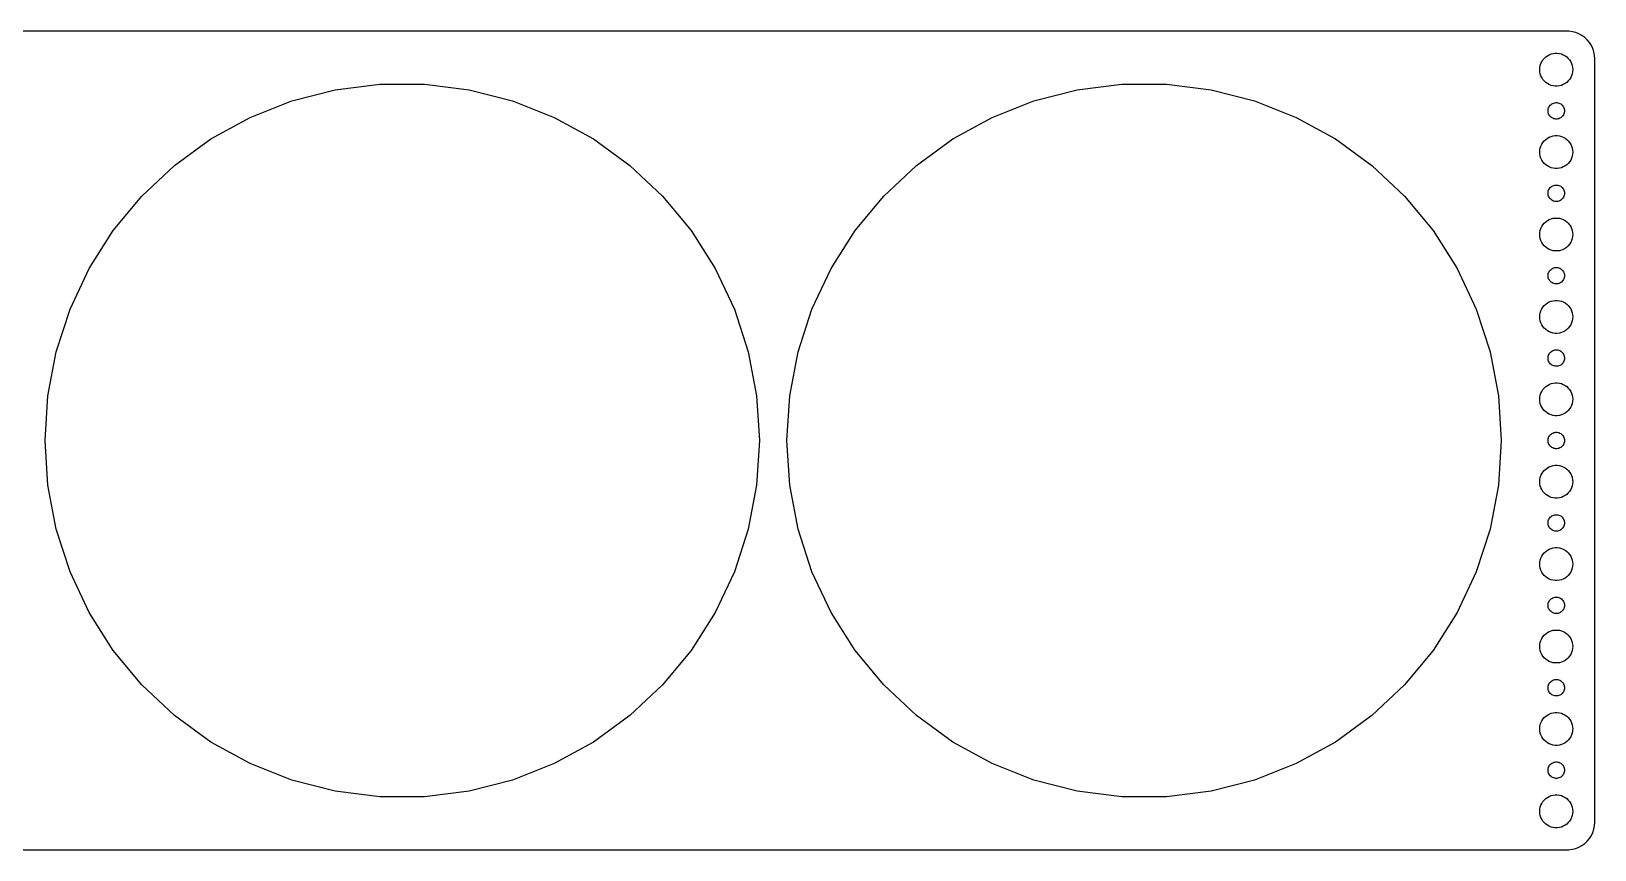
# Model space of a CAD drawing. Header units: metres. Extents: x -217 to 217, y -74 to 74.
# Drawn here: x -67.5 to 217, y -74.5 to 74.5 of the extents above; entities that cross this region are included whole.
import ezdxf

# ---------------------------------------------------------------- set-up
doc = ezdxf.new("R2010")
doc.units = ezdxf.units.M

msp = doc.modelspace()

# ---------------------------------------------------------------- linework, layer by layer
for p, q in [((212.314, 74.4901), (-212.314, 74.4901)), ((212.937, 74.4114), (212.314, 74.4901)), ((213.545, 74.2553), (212.937, 74.4114)), ((214.129, 74.0241), (213.545, 74.2553)), ((214.679, 73.7216), (214.129, 74.0241)), ((215.187, 73.3526), (214.679, 73.7216)), ((215.645, 72.9227), (215.187, 73.3526)), ((216.045, 72.4389), (215.645, 72.9227)), ((216.382, 71.9088), (216.045, 72.4389)), ((216.649, 71.3406), (216.382, 71.9088)), ((216.843, 70.7434), (216.649, 71.3406)), ((207.094, 68.2461), (207.211, 68.6044)), ((207.211, 68.6044), (207.371, 68.9453)), ((207.371, 68.9453), (207.573, 69.2634)), ((207.573, 69.2634), (207.813, 69.5536)), ((207.813, 69.5536), (208.088, 69.8115)), ((208.088, 69.8115), (208.393, 70.033)), ((208.393, 70.033), (208.723, 70.2145)), ((208.723, 70.2145), (209.073, 70.3532)), ((209.073, 70.3532), (209.438, 70.4469)), ((209.438, 70.4469), (209.812, 70.4941)), ((209.812, 70.4941), (210.188, 70.4941)), ((210.188, 70.4941), (210.562, 70.4469)), ((210.562, 70.4469), (210.927, 70.3532)), ((210.927, 70.3532), (211.277, 70.2145)), ((211.277, 70.2145), (211.607, 70.033)), ((211.607, 70.033), (211.912, 69.8115)), ((211.912, 69.8115), (212.187, 69.5536)), ((212.187, 69.5536), (212.427, 69.2634)), ((212.427, 69.2634), (212.629, 68.9453)), ((212.629, 68.9453), (212.789, 68.6044)), ((212.789, 68.6044), (212.906, 68.2461)), ((216.961, 70.1267), (216.843, 70.7434)), ((217, 69.5), (216.961, 70.1267)), ((217, -69.5), (217, 69.5)), ((207, 67.5), (207.024, 67.876)), ((207.024, 67.124), (207, 67.5)), ((207.024, 67.876), (207.094, 68.2461)), ((207.094, 66.7539), (207.024, 67.124)), ((207.211, 66.3956), (207.094, 66.7539)), ((207.371, 66.0547), (207.211, 66.3956)), ((207.573, 65.7366), (207.371, 66.0547)), ((207.813, 65.4464), (207.573, 65.7366)), ((208.088, 65.1885), (207.813, 65.4464)), ((212.187, 65.4464), (211.912, 65.1885)), ((212.427, 65.7366), (212.187, 65.4464)), ((212.629, 66.0547), (212.427, 65.7366)), ((212.789, 66.3956), (212.629, 66.0547)), ((212.906, 66.7539), (212.789, 66.3956)), ((212.906, 68.2461), (212.976, 67.876)), ((212.976, 67.124), (212.906, 66.7539)), ((212.976, 67.876), (213, 67.5)), ((213, 67.5), (212.976, 67.124)), ((-20.0861, 61.8187), (-12.1798, 63.8487)), ((-12.1798, 63.8487), (-4.08138, 64.8717)), ((-4.08138, 64.8717), (4.08138, 64.8717)), ((4.08138, 64.8717), (12.1798, 63.8487)), ((12.1798, 63.8487), (20.0861, 61.8187)), ((114.914, 61.8187), (122.82, 63.8487)), ((122.82, 63.8487), (130.919, 64.8717)), ((130.919, 64.8717), (139.081, 64.8717)), ((139.081, 64.8717), (147.18, 63.8487)), ((147.18, 63.8487), (155.086, 61.8187)), ((208.393, 64.967), (208.088, 65.1885)), ((208.723, 64.7855), (208.393, 64.967)), ((209.073, 64.6468), (208.723, 64.7855)), ((209.438, 64.5531), (209.073, 64.6468)), ((209.812, 64.5059), (209.438, 64.5531)), ((210.188, 64.5059), (209.812, 64.5059)), ((210.562, 64.5531), (210.188, 64.5059)), ((210.927, 64.6468), (210.562, 64.5531)), ((211.277, 64.7855), (210.927, 64.6468)), ((211.607, 64.967), (211.277, 64.7855)), ((211.912, 65.1885), (211.607, 64.967)), ((-27.6756, 58.8138), (-20.0861, 61.8187)), ((20.0861, 61.8187), (27.6756, 58.8138)), ((107.324, 58.8138), (114.914, 61.8187)), ((155.086, 61.8187), (162.676, 58.8138)), ((208.5, 60), (208.512, 60.188)), ((208.512, 59.812), (208.5, 60)), ((208.512, 60.188), (208.547, 60.373)), ((208.547, 59.627), (208.512, 59.812)), ((208.547, 60.373), (208.605, 60.5522)), ((208.605, 60.5522), (208.686, 60.7226)), ((208.686, 60.7226), (208.786, 60.8817)), ((208.786, 60.8817), (208.907, 61.0268)), ((208.907, 61.0268), (209.044, 61.1558)), ((209.044, 61.1558), (209.196, 61.2665)), ((209.196, 61.2665), (209.361, 61.3572)), ((209.361, 61.3572), (209.536, 61.4266)), ((209.536, 61.4266), (209.719, 61.4734)), ((209.719, 61.4734), (209.906, 61.497)), ((209.906, 61.497), (210.094, 61.497)), ((210.094, 61.497), (210.281, 61.4734)), ((210.281, 61.4734), (210.464, 61.4266)), ((210.464, 61.4266), (210.639, 61.3572)), ((210.639, 61.3572), (210.804, 61.2665)), ((210.804, 61.2665), (210.956, 61.1558)), ((210.956, 61.1558), (211.093, 61.0268)), ((211.093, 61.0268), (211.214, 60.8817)), ((211.214, 60.8817), (211.314, 60.7226)), ((211.314, 60.7226), (211.395, 60.5522)), ((211.395, 60.5522), (211.453, 60.373)), ((211.453, 60.373), (211.488, 60.188)), ((211.488, 59.812), (211.453, 59.627)), ((211.488, 60.188), (211.5, 60)), ((211.5, 60), (211.488, 59.812)), ((-34.8287, 54.8813), (-27.6756, 58.8138)), ((27.6756, 58.8138), (34.8287, 54.8813)), ((100.171, 54.8813), (107.324, 58.8138)), ((162.676, 58.8138), (169.829, 54.8813)), ((208.605, 59.4478), (208.547, 59.627)), ((208.686, 59.2774), (208.605, 59.4478)), ((208.786, 59.1183), (208.686, 59.2774)), ((208.907, 58.9732), (208.786, 59.1183)), ((209.044, 58.8442), (208.907, 58.9732)), ((209.196, 58.7335), (209.044, 58.8442)), ((209.361, 58.6428), (209.196, 58.7335)), ((209.536, 58.5734), (209.361, 58.6428)), ((209.719, 58.5266), (209.536, 58.5734)), ((209.906, 58.503), (209.719, 58.5266)), ((210.094, 58.503), (209.906, 58.503)), ((210.281, 58.5266), (210.094, 58.503)), ((210.464, 58.5734), (210.281, 58.5266)), ((210.639, 58.6428), (210.464, 58.5734)), ((210.804, 58.7335), (210.639, 58.6428)), ((210.956, 58.8442), (210.804, 58.7335)), ((211.093, 58.9732), (210.956, 58.8442)), ((211.214, 59.1183), (211.093, 58.9732)), ((211.314, 59.2774), (211.214, 59.1183)), ((211.395, 59.4478), (211.314, 59.2774)), ((211.453, 59.627), (211.395, 59.4478)), ((-41.4326, 50.0834), (-34.8287, 54.8813)), ((34.8287, 54.8813), (41.4326, 50.0834)), ((93.5674, 50.0834), (100.171, 54.8813)), ((169.829, 54.8813), (176.433, 50.0834)), ((207.371, 53.9453), (207.573, 54.2634)), ((207.573, 54.2634), (207.813, 54.5536)), ((207.813, 54.5536), (208.088, 54.8115)), ((208.088, 54.8115), (208.393, 55.033)), ((208.393, 55.033), (208.723, 55.2145)), ((208.723, 55.2145), (209.073, 55.3532)), ((209.073, 55.3532), (209.438, 55.4469)), ((209.438, 55.4469), (209.812, 55.4941)), ((209.812, 55.4941), (210.188, 55.4941)), ((210.188, 55.4941), (210.562, 55.4469)), ((210.562, 55.4469), (210.927, 55.3532)), ((210.927, 55.3532), (211.277, 55.2145)), ((211.277, 55.2145), (211.607, 55.033)), ((211.607, 55.033), (211.912, 54.8115)), ((211.912, 54.8115), (212.187, 54.5536)), ((212.187, 54.5536), (212.427, 54.2634)), ((212.427, 54.2634), (212.629, 53.9453)), ((207, 52.5), (207.024, 52.876)), ((207.024, 52.124), (207, 52.5)), ((207.024, 52.876), (207.094, 53.2461)), ((207.094, 51.7539), (207.024, 52.124)), ((207.094, 53.2461), (207.211, 53.6044)), ((207.211, 51.3956), (207.094, 51.7539)), ((207.211, 53.6044), (207.371, 53.9453)), ((207.371, 51.0547), (207.211, 51.3956)), ((212.629, 53.9453), (212.789, 53.6044)), ((212.789, 51.3956), (212.629, 51.0547)), ((212.789, 53.6044), (212.906, 53.2461)), ((212.906, 51.7539), (212.789, 51.3956)), ((212.906, 53.2461), (212.976, 52.876)), ((212.976, 52.124), (212.906, 51.7539)), ((212.976, 52.876), (213, 52.5)), ((213, 52.5), (212.976, 52.124)), ((-47.3829, 44.4956), (-41.4326, 50.0834)), ((41.4326, 50.0834), (47.3829, 44.4956)), ((87.617, 44.4956), (93.5674, 50.0834)), ((176.433, 50.0834), (182.383, 44.4956)), ((207.573, 50.7366), (207.371, 51.0547)), ((207.813, 50.4464), (207.573, 50.7366)), ((208.088, 50.1885), (207.813, 50.4464)), ((208.393, 49.967), (208.088, 50.1885)), ((208.723, 49.7855), (208.393, 49.967)), ((209.073, 49.6468), (208.723, 49.7855)), ((209.438, 49.5531), (209.073, 49.6468)), ((209.812, 49.5059), (209.438, 49.5531)), ((210.188, 49.5059), (209.812, 49.5059)), ((210.562, 49.5531), (210.188, 49.5059)), ((210.927, 49.6468), (210.562, 49.5531)), ((211.277, 49.7855), (210.927, 49.6468)), ((211.607, 49.967), (211.277, 49.7855)), ((211.912, 50.1885), (211.607, 49.967)), ((212.187, 50.4464), (211.912, 50.1885)), ((212.427, 50.7366), (212.187, 50.4464)), ((212.629, 51.0547), (212.427, 50.7366)), ((208.547, 45.373), (208.605, 45.5522)), ((208.605, 45.5522), (208.686, 45.7226)), ((208.686, 45.7226), (208.786, 45.8817)), ((208.786, 45.8817), (208.907, 46.0268)), ((208.907, 46.0268), (209.044, 46.1558)), ((209.044, 46.1558), (209.196, 46.2665)), ((209.196, 46.2665), (209.361, 46.3572)), ((209.361, 46.3572), (209.536, 46.4266)), ((209.536, 46.4266), (209.719, 46.4734)), ((209.719, 46.4734), (209.906, 46.497)), ((209.906, 46.497), (210.094, 46.497)), ((210.094, 46.497), (210.281, 46.4734)), ((210.281, 46.4734), (210.464, 46.4266)), ((210.464, 46.4266), (210.639, 46.3572)), ((210.639, 46.3572), (210.804, 46.2665)), ((210.804, 46.2665), (210.956, 46.1558)), ((210.956, 46.1558), (211.093, 46.0268)), ((211.093, 46.0268), (211.214, 45.8817)), ((211.214, 45.8817), (211.314, 45.7226)), ((211.314, 45.7226), (211.395, 45.5522)), ((211.395, 45.5522), (211.453, 45.373)), ((-52.5861, 38.206), (-47.3829, 44.4956)), ((47.3829, 44.4956), (52.5861, 38.206)), ((82.4139, 38.206), (87.617, 44.4956)), ((182.383, 44.4956), (187.586, 38.206)), ((208.5, 45), (208.512, 45.188)), ((208.512, 44.812), (208.5, 45)), ((208.512, 45.188), (208.547, 45.373)), ((208.547, 44.627), (208.512, 44.812)), ((208.605, 44.4478), (208.547, 44.627)), ((208.686, 44.2774), (208.605, 44.4478)), ((208.786, 44.1183), (208.686, 44.2774)), ((208.907, 43.9732), (208.786, 44.1183)), ((209.044, 43.8442), (208.907, 43.9732)), ((209.196, 43.7335), (209.044, 43.8442)), ((209.361, 43.6428), (209.196, 43.7335)), ((209.536, 43.5734), (209.361, 43.6428)), ((209.719, 43.5266), (209.536, 43.5734)), ((209.906, 43.503), (209.719, 43.5266)), ((210.094, 43.503), (209.906, 43.503)), ((210.281, 43.5266), (210.094, 43.503)), ((210.464, 43.5734), (210.281, 43.5266)), ((210.639, 43.6428), (210.464, 43.5734)), ((210.804, 43.7335), (210.639, 43.6428)), ((210.956, 43.8442), (210.804, 43.7335)), ((211.093, 43.9732), (210.956, 43.8442)), ((211.214, 44.1183), (211.093, 43.9732)), ((211.314, 44.2774), (211.214, 44.1183)), ((211.395, 44.4478), (211.314, 44.2774)), ((211.453, 44.627), (211.395, 44.4478)), ((211.453, 45.373), (211.488, 45.188)), ((211.488, 44.812), (211.453, 44.627)), ((211.488, 45.188), (211.5, 45)), ((211.5, 45), (211.488, 44.812)), ((208.088, 39.8115), (208.393, 40.033)), ((208.393, 40.033), (208.723, 40.2145)), ((208.723, 40.2145), (209.073, 40.3532)), ((209.073, 40.3532), (209.438, 40.4469)), ((209.438, 40.4469), (209.812, 40.4941)), ((209.812, 40.4941), (210.188, 40.4941)), ((210.188, 40.4941), (210.562, 40.4469)), ((210.562, 40.4469), (210.927, 40.3532)), ((210.927, 40.3532), (211.277, 40.2145)), ((211.277, 40.2145), (211.607, 40.033)), ((211.607, 40.033), (211.912, 39.8115)), ((-56.9599, 31.314), (-52.5861, 38.206)), ((52.5861, 38.206), (56.9599, 31.314)), ((78.0401, 31.314), (82.4139, 38.206)), ((187.586, 38.206), (191.96, 31.314)), ((207, 37.5), (207.024, 37.876)), ((207.024, 37.124), (207, 37.5)), ((207.024, 37.876), (207.094, 38.2461)), ((207.094, 36.7539), (207.024, 37.124)), ((207.094, 38.2461), (207.211, 38.6044)), ((207.211, 38.6044), (207.371, 38.9453)), ((207.371, 38.9453), (207.573, 39.2634)), ((207.573, 39.2634), (207.813, 39.5536)), ((207.813, 39.5536), (208.088, 39.8115)), ((211.912, 39.8115), (212.187, 39.5536)), ((212.187, 39.5536), (212.427, 39.2634)), ((212.427, 39.2634), (212.629, 38.9453)), ((212.629, 38.9453), (212.789, 38.6044)), ((212.789, 38.6044), (212.906, 38.2461)), ((212.906, 38.2461), (212.976, 37.876)), ((212.976, 37.124), (212.906, 36.7539)), ((212.976, 37.876), (213, 37.5)), ((213, 37.5), (212.976, 37.124)), ((207.211, 36.3956), (207.094, 36.7539)), ((207.371, 36.0547), (207.211, 36.3956)), ((207.573, 35.7366), (207.371, 36.0547)), ((207.813, 35.4464), (207.573, 35.7366)), ((208.088, 35.1885), (207.813, 35.4464)), ((208.393, 34.967), (208.088, 35.1885)), ((208.723, 34.7855), (208.393, 34.967)), ((209.073, 34.6468), (208.723, 34.7855)), ((209.438, 34.5531), (209.073, 34.6468)), ((209.812, 34.5059), (209.438, 34.5531)), ((210.188, 34.5059), (209.812, 34.5059)), ((210.562, 34.5531), (210.188, 34.5059)), ((210.927, 34.6468), (210.562, 34.5531)), ((211.277, 34.7855), (210.927, 34.6468)), ((211.607, 34.967), (211.277, 34.7855)), ((211.912, 35.1885), (211.607, 34.967)), ((212.187, 35.4464), (211.912, 35.1885)), ((212.427, 35.7366), (212.187, 35.4464)), ((212.629, 36.0547), (212.427, 35.7366)), ((212.789, 36.3956), (212.629, 36.0547)), ((212.906, 36.7539), (212.789, 36.3956)), ((-60.4355, 23.9281), (-56.9599, 31.314)), ((56.9599, 31.314), (60.4355, 23.9281)), ((74.5645, 23.9281), (78.0401, 31.314)), ((191.96, 31.314), (195.435, 23.9281)), ((209.196, 31.2665), (209.361, 31.3572)), ((209.361, 31.3572), (209.536, 31.4266)), ((209.536, 31.4266), (209.719, 31.4734)), ((209.719, 31.4734), (209.906, 31.497)), ((209.906, 31.497), (210.094, 31.497)), ((210.094, 31.497), (210.281, 31.4734)), ((210.281, 31.4734), (210.464, 31.4266)), ((210.464, 31.4266), (210.639, 31.3572)), ((210.639, 31.3572), (210.804, 31.2665)), ((208.5, 30), (208.512, 30.188)), ((208.512, 29.812), (208.5, 30)), ((208.512, 30.188), (208.547, 30.373)), ((208.547, 29.627), (208.512, 29.812)), ((208.547, 30.373), (208.605, 30.5522)), ((208.605, 29.4478), (208.547, 29.627)), ((208.605, 30.5522), (208.686, 30.7226)), ((208.686, 29.2774), (208.605, 29.4478)), ((208.686, 30.7226), (208.786, 30.8817)), ((208.786, 29.1183), (208.686, 29.2774)), ((208.786, 30.8817), (208.907, 31.0268)), ((208.907, 28.9732), (208.786, 29.1183)), ((208.907, 31.0268), (209.044, 31.1558)), ((209.044, 28.8442), (208.907, 28.9732)), ((209.044, 31.1558), (209.196, 31.2665)), ((209.196, 28.7335), (209.044, 28.8442)), ((209.361, 28.6427), (209.196, 28.7335)), ((209.536, 28.5734), (209.361, 28.6427)), ((209.719, 28.5266), (209.536, 28.5734)), ((209.906, 28.503), (209.719, 28.5266)), ((210.094, 28.503), (209.906, 28.503)), ((210.281, 28.5266), (210.094, 28.503)), ((210.464, 28.5734), (210.281, 28.5266)), ((210.639, 28.6427), (210.464, 28.5734)), ((210.804, 28.7335), (210.639, 28.6427)), ((210.804, 31.2665), (210.956, 31.1558)), ((210.956, 28.8442), (210.804, 28.7335)), ((210.956, 31.1558), (211.093, 31.0268)), ((211.093, 28.9732), (210.956, 28.8442)), ((211.093, 31.0268), (211.214, 30.8817)), ((211.214, 29.1183), (211.093, 28.9732)), ((211.214, 30.8817), (211.314, 30.7226)), ((211.314, 29.2774), (211.214, 29.1183)), ((211.314, 30.7226), (211.395, 30.5522)), ((211.395, 29.4478), (211.314, 29.2774)), ((211.395, 30.5522), (211.453, 30.373)), ((211.453, 29.627), (211.395, 29.4478)), ((211.453, 30.373), (211.488, 30.188)), ((211.488, 29.812), (211.453, 29.627)), ((211.488, 30.188), (211.5, 30)), ((211.5, 30), (211.488, 29.812)), ((-62.9579, 16.1648), (-60.4355, 23.9281)), ((60.4355, 23.9281), (62.9579, 16.1648)), ((72.0421, 16.1648), (74.5645, 23.9281)), ((195.435, 23.9281), (197.958, 16.1648)), ((207, 22.5), (207.024, 22.876)), ((207.024, 22.876), (207.094, 23.2461)), ((207.094, 23.2461), (207.211, 23.6044)), ((207.211, 23.6044), (207.371, 23.9453)), ((207.371, 23.9453), (207.573, 24.2634)), ((207.573, 24.2634), (207.813, 24.5536)), ((207.813, 24.5536), (208.088, 24.8115)), ((208.088, 24.8115), (208.393, 25.033)), ((208.393, 25.033), (208.723, 25.2145)), ((208.723, 25.2145), (209.073, 25.3532)), ((209.073, 25.3532), (209.438, 25.4469)), ((209.438, 25.4469), (209.812, 25.4941)), ((209.812, 25.4941), (210.188, 25.4941)), ((210.188, 25.4941), (210.562, 25.4469)), ((210.562, 25.4469), (210.927, 25.3532)), ((210.927, 25.3532), (211.277, 25.2145)), ((211.277, 25.2145), (211.607, 25.033)), ((211.607, 25.033), (211.912, 24.8115)), ((211.912, 24.8115), (212.187, 24.5536)), ((212.187, 24.5536), (212.427, 24.2634)), ((212.427, 24.2634), (212.629, 23.9453)), ((212.629, 23.9453), (212.789, 23.6044)), ((212.789, 23.6044), (212.906, 23.2461)), ((212.906, 23.2461), (212.976, 22.876)), ((212.976, 22.876), (213, 22.5)), ((207.024, 22.124), (207, 22.5)), ((207.094, 21.7539), (207.024, 22.124)), ((207.211, 21.3956), (207.094, 21.7539)), ((207.371, 21.0547), (207.211, 21.3956)), ((207.573, 20.7366), (207.371, 21.0547)), ((207.813, 20.4464), (207.573, 20.7366)), ((208.088, 20.1884), (207.813, 20.4464)), ((208.393, 19.967), (208.088, 20.1884)), ((208.723, 19.7855), (208.393, 19.967)), ((211.607, 19.967), (211.277, 19.7855)), ((211.912, 20.1884), (211.607, 19.967)), ((212.187, 20.4464), (211.912, 20.1884)), ((212.427, 20.7366), (212.187, 20.4464)), ((212.629, 21.0547), (212.427, 20.7366)), ((212.789, 21.3956), (212.629, 21.0547)), ((212.906, 21.7539), (212.789, 21.3956)), ((212.976, 22.124), (212.906, 21.7539)), ((213, 22.5), (212.976, 22.124)), ((209.073, 19.6468), (208.723, 19.7855)), ((209.438, 19.5531), (209.073, 19.6468)), ((209.812, 19.5059), (209.438, 19.5531)), ((210.188, 19.5059), (209.812, 19.5059)), ((210.562, 19.5531), (210.188, 19.5059)), ((210.927, 19.6468), (210.562, 19.5531)), ((211.277, 19.7855), (210.927, 19.6468)), ((-64.4875, 8.14665), (-62.9579, 16.1648)), ((62.9579, 16.1648), (64.4875, 8.14665)), ((70.5125, 8.14665), (72.0421, 16.1648)), ((197.958, 16.1648), (199.487, 8.14665)), ((208.5, 15), (208.512, 15.188)), ((208.512, 14.812), (208.5, 15)), ((208.512, 15.188), (208.547, 15.373)), ((208.547, 14.627), (208.512, 14.812)), ((208.547, 15.373), (208.605, 15.5522)), ((208.605, 14.4478), (208.547, 14.627)), ((208.605, 15.5522), (208.686, 15.7226)), ((208.686, 14.2774), (208.605, 14.4478)), ((208.686, 15.7226), (208.786, 15.8817)), ((208.786, 14.1183), (208.686, 14.2774)), ((208.786, 15.8817), (208.907, 16.0268)), ((208.907, 16.0268), (209.044, 16.1558)), ((209.044, 16.1558), (209.196, 16.2665)), ((209.196, 16.2665), (209.361, 16.3572)), ((209.361, 16.3572), (209.536, 16.4266)), ((209.536, 16.4266), (209.719, 16.4734)), ((209.719, 16.4734), (209.906, 16.497)), ((209.906, 16.497), (210.094, 16.497)), ((210.094, 16.497), (210.281, 16.4734)), ((210.281, 16.4734), (210.464, 16.4266)), ((210.464, 16.4266), (210.639, 16.3572)), ((210.639, 16.3572), (210.804, 16.2665)), ((210.804, 16.2665), (210.956, 16.1558)), ((210.956, 16.1558), (211.093, 16.0268)), ((211.093, 16.0268), (211.214, 15.8817)), ((211.214, 15.8817), (211.314, 15.7226)), ((211.314, 14.2774), (211.214, 14.1183)), ((211.314, 15.7226), (211.395, 15.5522)), ((211.395, 14.4478), (211.314, 14.2774)), ((211.395, 15.5522), (211.453, 15.373)), ((211.453, 14.627), (211.395, 14.4478)), ((211.453, 15.373), (211.488, 15.188)), ((211.488, 14.812), (211.453, 14.627)), ((211.488, 15.188), (211.5, 15)), ((211.5, 15), (211.488, 14.812)), ((208.907, 13.9732), (208.786, 14.1183)), ((209.044, 13.8442), (208.907, 13.9732)), ((209.196, 13.7335), (209.044, 13.8442)), ((209.361, 13.6427), (209.196, 13.7335)), ((209.536, 13.5734), (209.361, 13.6427)), ((209.719, 13.5266), (209.536, 13.5734)), ((209.906, 13.5029), (209.719, 13.5266)), ((210.094, 13.5029), (209.906, 13.5029)), ((210.281, 13.5266), (210.094, 13.5029)), ((210.464, 13.5734), (210.281, 13.5266)), ((210.639, 13.6427), (210.464, 13.5734)), ((210.804, 13.7335), (210.639, 13.6427)), ((210.956, 13.8442), (210.804, 13.7335)), ((211.093, 13.9732), (210.956, 13.8442)), ((211.214, 14.1183), (211.093, 13.9732)), ((207.094, 8.24606), (207.211, 8.60437)), ((207.211, 8.60437), (207.371, 8.94525)), ((207.371, 8.94525), (207.573, 9.26335)), ((207.573, 9.26335), (207.813, 9.55363)), ((207.813, 9.55363), (208.088, 9.81154)), ((208.088, 9.81154), (208.393, 10.033)), ((208.393, 10.033), (208.723, 10.2145)), ((208.723, 10.2145), (209.073, 10.3532)), ((209.073, 10.3532), (209.438, 10.4469)), ((209.438, 10.4469), (209.812, 10.4941)), ((209.812, 10.4941), (210.188, 10.4941)), ((210.188, 10.4941), (210.562, 10.4469)), ((210.562, 10.4469), (210.927, 10.3532)), ((210.927, 10.3532), (211.277, 10.2145)), ((211.277, 10.2145), (211.607, 10.033)), ((211.607, 10.033), (211.912, 9.81154)), ((211.912, 9.81154), (212.187, 9.55363)), ((212.187, 9.55363), (212.427, 9.26335)), ((212.427, 9.26335), (212.629, 8.94525)), ((212.629, 8.94525), (212.789, 8.60437)), ((212.789, 8.60437), (212.906, 8.24606)), ((-65, 0), (-64.4875, 8.14665)), ((64.4875, 8.14665), (65, 0)), ((70, 0), (70.5125, 8.14665)), ((199.487, 8.14665), (200, 0)), ((207, 7.5), (207.024, 7.87599)), ((207.024, 7.12399), (207, 7.5)), ((207.024, 7.87599), (207.094, 8.24606)), ((207.094, 6.75392), (207.024, 7.12399)), ((207.211, 6.39561), (207.094, 6.75392)), ((207.371, 6.05473), (207.211, 6.39561)), ((207.573, 5.73663), (207.371, 6.05473)), ((207.813, 5.44635), (207.573, 5.73663)), ((212.427, 5.73663), (212.187, 5.44635)), ((212.629, 6.05473), (212.427, 5.73663)), ((212.789, 6.39561), (212.629, 6.05473)), ((212.906, 6.75392), (212.789, 6.39561)), ((212.906, 8.24606), (212.976, 7.87599)), ((212.976, 7.12399), (212.906, 6.75392)), ((212.976, 7.87599), (213, 7.5)), ((213, 7.5), (212.976, 7.12399)), ((208.088, 5.18845), (207.813, 5.44635)), ((208.393, 4.96701), (208.088, 5.18845)), ((208.723, 4.78551), (208.393, 4.96701)), ((209.073, 4.64682), (208.723, 4.78551)), ((209.438, 4.55313), (209.073, 4.64682)), ((209.812, 4.50591), (209.438, 4.55313)), ((210.188, 4.50591), (209.812, 4.50591)), ((210.562, 4.55313), (210.188, 4.50591)), ((210.927, 4.64682), (210.562, 4.55313)), ((211.277, 4.78551), (210.927, 4.64682)), ((211.607, 4.96701), (211.277, 4.78551)), ((211.912, 5.18845), (211.607, 4.96701)), ((212.187, 5.44635), (211.912, 5.18845)), ((-64.4875, -8.14665), (-65, 0)), ((65, 0), (64.4875, -8.14665)), ((70.5125, -8.14665), (70, 0)), ((200, 0), (199.487, -8.14665)), ((208.5, 0), (208.512, 0.18799)), ((208.512, -0.18799), (208.5, 0)), ((208.512, 0.18799), (208.547, 0.37303)), ((208.547, 0.37303), (208.605, 0.55219)), ((208.605, 0.55219), (208.686, 0.72263)), ((208.686, 0.72263), (208.786, 0.88167)), ((208.786, 0.88167), (208.907, 1.02681)), ((208.907, 1.02681), (209.044, 1.15576)), ((209.044, 1.15576), (209.196, 1.26648)), ((209.196, 1.26648), (209.361, 1.35724)), ((209.361, 1.35724), (209.536, 1.42657)), ((209.536, 1.42657), (209.719, 1.47342)), ((209.719, 1.47342), (209.906, 1.49704)), ((209.906, 1.49704), (210.094, 1.49704)), ((210.094, 1.49704), (210.281, 1.47342)), ((210.281, 1.47342), (210.464, 1.42657)), ((210.464, 1.42657), (210.639, 1.35724)), ((210.639, 1.35724), (210.804, 1.26648)), ((210.804, 1.26648), (210.956, 1.15576)), ((210.956, 1.15576), (211.093, 1.02681)), ((211.093, 1.02681), (211.214, 0.88167)), ((211.214, 0.88167), (211.314, 0.72263)), ((211.314, 0.72263), (211.395, 0.55219)), ((211.395, 0.55219), (211.453, 0.37303)), ((211.453, 0.37303), (211.488, 0.18799)), ((211.488, 0.18799), (211.5, 0)), ((211.5, 0), (211.488, -0.18799)), ((208.547, -0.37303), (208.512, -0.18799)), ((208.605, -0.55219), (208.547, -0.37303)), ((208.686, -0.72263), (208.605, -0.55219)), ((208.786, -0.88167), (208.686, -0.72263)), ((208.907, -1.02681), (208.786, -0.88167)), ((209.044, -1.15576), (208.907, -1.02681)), ((209.196, -1.26648), (209.044, -1.15576)), ((209.361, -1.35724), (209.196, -1.26648)), ((209.536, -1.42657), (209.361, -1.35724)), ((209.719, -1.47342), (209.536, -1.42657)), ((209.906, -1.49704), (209.719, -1.47342)), ((210.094, -1.49704), (209.906, -1.49704)), ((210.281, -1.47342), (210.094, -1.49704)), ((210.464, -1.42657), (210.281, -1.47342)), ((210.639, -1.35724), (210.464, -1.42657)), ((210.804, -1.26648), (210.639, -1.35724)), ((210.956, -1.15576), (210.804, -1.26648)), ((211.093, -1.02681), (210.956, -1.15576)), ((211.214, -0.88167), (211.093, -1.02681)), ((211.314, -0.72263), (211.214, -0.88167)), ((211.395, -0.55219), (211.314, -0.72263)), ((211.453, -0.37303), (211.395, -0.55219)), ((211.488, -0.18799), (211.453, -0.37303)), ((207.573, -5.73663), (207.813, -5.44635)), ((207.813, -5.44635), (208.088, -5.18845)), ((208.088, -5.18845), (208.393, -4.96701)), ((208.393, -4.96701), (208.723, -4.78551)), ((208.723, -4.78551), (209.073, -4.64682)), ((209.073, -4.64682), (209.438, -4.55313)), ((209.438, -4.55313), (209.812, -4.50591)), ((209.812, -4.50591), (210.188, -4.50591)), ((210.188, -4.50591), (210.562, -4.55313)), ((210.562, -4.55313), (210.927, -4.64682)), ((210.927, -4.64682), (211.277, -4.78551)), ((211.277, -4.78551), (211.607, -4.96701)), ((211.607, -4.96701), (211.912, -5.18845)), ((211.912, -5.18845), (212.187, -5.44635)), ((212.187, -5.44635), (212.427, -5.73663)), ((-62.9579, -16.1648), (-64.4875, -8.14665)), ((64.4875, -8.14665), (62.9579, -16.1648)), ((72.0421, -16.1648), (70.5125, -8.14665)), ((199.487, -8.14665), (197.958, -16.1648)), ((207, -7.5), (207.024, -7.12399)), ((207.024, -7.87599), (207, -7.5)), ((207.024, -7.12399), (207.094, -6.75392)), ((207.094, -8.24606), (207.024, -7.87599)), ((207.094, -6.75392), (207.211, -6.39561)), ((207.211, -8.60437), (207.094, -8.24606)), ((207.211, -6.39561), (207.371, -6.05473)), ((207.371, -6.05473), (207.573, -5.73663)), ((212.427, -5.73663), (212.629, -6.05473)), ((212.629, -6.05473), (212.789, -6.39561)), ((212.789, -6.39561), (212.906, -6.75392)), ((212.906, -8.24606), (212.789, -8.60437)), ((212.906, -6.75392), (212.976, -7.12399)), ((212.976, -7.87599), (212.906, -8.24606)), ((212.976, -7.12399), (213, -7.5)), ((213, -7.5), (212.976, -7.87599)), ((207.371, -8.94525), (207.211, -8.60437)), ((207.573, -9.26335), (207.371, -8.94525)), ((207.813, -9.55363), (207.573, -9.26335)), ((208.088, -9.81154), (207.813, -9.55363)), ((208.393, -10.033), (208.088, -9.81154)), ((208.723, -10.2145), (208.393, -10.033)), ((209.073, -10.3532), (208.723, -10.2145)), ((209.438, -10.4469), (209.073, -10.3532)), ((209.812, -10.4941), (209.438, -10.4469)), ((210.188, -10.4941), (209.812, -10.4941)), ((210.562, -10.4469), (210.188, -10.4941)), ((210.927, -10.3532), (210.562, -10.4469)), ((211.277, -10.2145), (210.927, -10.3532)), ((211.607, -10.033), (211.277, -10.2145)), ((211.912, -9.81154), (211.607, -10.033)), ((212.187, -9.55363), (211.912, -9.81154)), ((212.427, -9.26335), (212.187, -9.55363)), ((212.629, -8.94525), (212.427, -9.26335)), ((212.789, -8.60437), (212.629, -8.94525)), ((208.686, -14.2774), (208.786, -14.1183)), ((208.786, -14.1183), (208.907, -13.9732)), ((208.907, -13.9732), (209.044, -13.8442)), ((209.044, -13.8442), (209.196, -13.7335)), ((209.196, -13.7335), (209.361, -13.6427)), ((209.361, -13.6427), (209.536, -13.5734)), ((209.536, -13.5734), (209.719, -13.5266)), ((209.719, -13.5266), (209.906, -13.5029)), ((209.906, -13.5029), (210.094, -13.5029)), ((210.094, -13.5029), (210.281, -13.5266)), ((210.281, -13.5266), (210.464, -13.5734)), ((210.464, -13.5734), (210.639, -13.6427)), ((210.639, -13.6427), (210.804, -13.7335)), ((210.804, -13.7335), (210.956, -13.8442)), ((210.956, -13.8442), (211.093, -13.9732)), ((211.093, -13.9732), (211.214, -14.1183)), ((211.214, -14.1183), (211.314, -14.2774)), ((-60.4355, -23.9281), (-62.9579, -16.1648)), ((62.9579, -16.1648), (60.4355, -23.9281)), ((74.5645, -23.9281), (72.0421, -16.1648)), ((197.958, -16.1648), (195.435, -23.9281)), ((208.5, -15), (208.512, -14.812)), ((208.512, -15.188), (208.5, -15)), ((208.512, -14.812), (208.547, -14.627)), ((208.547, -15.373), (208.512, -15.188)), ((208.547, -14.627), (208.605, -14.4478)), ((208.605, -15.5522), (208.547, -15.373)), ((208.605, -14.4478), (208.686, -14.2774)), ((208.686, -15.7226), (208.605, -15.5522)), ((208.786, -15.8817), (208.686, -15.7226)), ((208.907, -16.0268), (208.786, -15.8817)), ((209.044, -16.1558), (208.907, -16.0268)), ((209.196, -16.2665), (209.044, -16.1558)), ((209.361, -16.3572), (209.196, -16.2665)), ((209.536, -16.4266), (209.361, -16.3572)), ((209.719, -16.4734), (209.536, -16.4266)), ((209.906, -16.497), (209.719, -16.4734)), ((210.094, -16.497), (209.906, -16.497)), ((210.281, -16.4734), (210.094, -16.497)), ((210.464, -16.4266), (210.281, -16.4734)), ((210.639, -16.3572), (210.464, -16.4266)), ((210.804, -16.2665), (210.639, -16.3572)), ((210.956, -16.1558), (210.804, -16.2665)), ((211.093, -16.0268), (210.956, -16.1558)), ((211.214, -15.8817), (211.093, -16.0268)), ((211.314, -15.7226), (211.214, -15.8817)), ((211.314, -14.2774), (211.395, -14.4478)), ((211.395, -15.5522), (211.314, -15.7226)), ((211.395, -14.4478), (211.453, -14.627)), ((211.453, -15.373), (211.395, -15.5522)), ((211.453, -14.627), (211.488, -14.812)), ((211.488, -15.188), (211.453, -15.373)), ((211.488, -14.812), (211.5, -15)), ((211.5, -15), (211.488, -15.188)), ((208.393, -19.967), (208.723, -19.7855)), ((208.723, -19.7855), (209.073, -19.6468)), ((209.073, -19.6468), (209.438, -19.5531)), ((209.438, -19.5531), (209.812, -19.5059)), ((209.812, -19.5059), (210.188, -19.5059)), ((210.188, -19.5059), (210.562, -19.5531)), ((210.562, -19.5531), (210.927, -19.6468)), ((210.927, -19.6468), (211.277, -19.7855)), ((211.277, -19.7855), (211.607, -19.967)), ((207, -22.5), (207.024, -22.124)), ((207.024, -22.876), (207, -22.5)), ((207.024, -22.124), (207.094, -21.7539)), ((207.094, -21.7539), (207.211, -21.3956)), ((207.211, -21.3956), (207.371, -21.0547)), ((207.371, -21.0547), (207.573, -20.7366)), ((207.573, -20.7366), (207.813, -20.4464)), ((207.813, -20.4464), (208.088, -20.1884)), ((208.088, -20.1884), (208.393, -19.967)), ((211.607, -19.967), (211.912, -20.1884)), ((211.912, -20.1884), (212.187, -20.4464)), ((212.187, -20.4464), (212.427, -20.7366)), ((212.427, -20.7366), (212.629, -21.0547)), ((212.629, -21.0547), (212.789, -21.3956)), ((212.789, -21.3956), (212.906, -21.7539)), ((212.906, -21.7539), (212.976, -22.124)), ((212.976, -22.124), (213, -22.5)), ((213, -22.5), (212.976, -22.876)), ((-56.9599, -31.314), (-60.4355, -23.9281)), ((60.4355, -23.9281), (56.9599, -31.314)), ((78.0401, -31.314), (74.5645, -23.9281)), ((195.435, -23.9281), (191.96, -31.314)), ((207.094, -23.2461), (207.024, -22.876)), ((207.211, -23.6044), (207.094, -23.2461)), ((207.371, -23.9453), (207.211, -23.6044)), ((207.573, -24.2634), (207.371, -23.9453)), ((207.813, -24.5536), (207.573, -24.2634)), ((208.088, -24.8115), (207.813, -24.5536)), ((208.393, -25.033), (208.088, -24.8115)), ((208.723, -25.2145), (208.393, -25.033)), ((209.073, -25.3532), (208.723, -25.2145)), ((209.438, -25.4469), (209.073, -25.3532)), ((209.812, -25.4941), (209.438, -25.4469)), ((210.188, -25.4941), (209.812, -25.4941)), ((210.562, -25.4469), (210.188, -25.4941)), ((210.927, -25.3532), (210.562, -25.4469)), ((211.277, -25.2145), (210.927, -25.3532)), ((211.607, -25.033), (211.277, -25.2145)), ((211.912, -24.8115), (211.607, -25.033)), ((212.187, -24.5536), (211.912, -24.8115)), ((212.427, -24.2634), (212.187, -24.5536)), ((212.629, -23.9453), (212.427, -24.2634)), ((212.789, -23.6044), (212.629, -23.9453)), ((212.906, -23.2461), (212.789, -23.6044)), ((212.976, -22.876), (212.906, -23.2461)), ((208.5, -30), (208.512, -29.812)), ((208.512, -30.188), (208.5, -30)), ((208.512, -29.812), (208.547, -29.627)), ((208.547, -30.373), (208.512, -30.188)), ((208.547, -29.627), (208.605, -29.4478)), ((208.605, -30.5522), (208.547, -30.373)), ((208.605, -29.4478), (208.686, -29.2774)), ((208.686, -30.7226), (208.605, -30.5522)), ((208.686, -29.2774), (208.786, -29.1183)), ((208.786, -30.8817), (208.686, -30.7226)), ((208.786, -29.1183), (208.907, -28.9732)), ((208.907, -31.0268), (208.786, -30.8817)), ((208.907, -28.9732), (209.044, -28.8442)), ((209.044, -31.1558), (208.907, -31.0268)), ((209.044, -28.8442), (209.196, -28.7335)), ((209.196, -31.2665), (209.044, -31.1558)), ((209.196, -28.7335), (209.361, -28.6427)), ((209.361, -31.3572), (209.196, -31.2665)), ((209.361, -28.6427), (209.536, -28.5734)), ((209.536, -28.5734), (209.719, -28.5266)), ((209.719, -28.5266), (209.906, -28.503)), ((209.906, -28.503), (210.094, -28.503)), ((210.094, -28.503), (210.281, -28.5266)), ((210.281, -28.5266), (210.464, -28.5734)), ((210.464, -28.5734), (210.639, -28.6427)), ((210.639, -28.6427), (210.804, -28.7335)), ((210.804, -31.2665), (210.639, -31.3572)), ((210.804, -28.7335), (210.956, -28.8442)), ((210.956, -31.1558), (210.804, -31.2665)), ((210.956, -28.8442), (211.093, -28.9732)), ((211.093, -31.0268), (210.956, -31.1558)), ((211.093, -28.9732), (211.214, -29.1183)), ((211.214, -30.8817), (211.093, -31.0268)), ((211.214, -29.1183), (211.314, -29.2774)), ((211.314, -30.7226), (211.214, -30.8817)), ((211.314, -29.2774), (211.395, -29.4478)), ((211.395, -30.5522), (211.314, -30.7226)), ((211.395, -29.4478), (211.453, -29.627)), ((211.453, -30.373), (211.395, -30.5522)), ((211.453, -29.627), (211.488, -29.812)), ((211.488, -30.188), (211.453, -30.373)), ((211.488, -29.812), (211.5, -30)), ((211.5, -30), (211.488, -30.188)), ((-52.5861, -38.206), (-56.9599, -31.314)), ((56.9599, -31.314), (52.5861, -38.206)), ((82.4139, -38.206), (78.0401, -31.314)), ((191.96, -31.314), (187.586, -38.206)), ((209.536, -31.4266), (209.361, -31.3572)), ((209.719, -31.4734), (209.536, -31.4266)), ((209.906, -31.497), (209.719, -31.4734)), ((210.094, -31.497), (209.906, -31.497)), ((210.281, -31.4734), (210.094, -31.497)), ((210.464, -31.4266), (210.281, -31.4734)), ((210.639, -31.3572), (210.464, -31.4266)), ((207.024, -37.124), (207.094, -36.7539)), ((207.094, -36.7539), (207.211, -36.3956)), ((207.211, -36.3956), (207.371, -36.0547)), ((207.371, -36.0547), (207.573, -35.7366)), ((207.573, -35.7366), (207.813, -35.4464)), ((207.813, -35.4464), (208.088, -35.1885)), ((208.088, -35.1885), (208.393, -34.967)), ((208.393, -34.967), (208.723, -34.7855)), ((208.723, -34.7855), (209.073, -34.6468)), ((209.073, -34.6468), (209.438, -34.5531)), ((209.438, -34.5531), (209.812, -34.5059)), ((209.812, -34.5059), (210.188, -34.5059)), ((210.188, -34.5059), (210.562, -34.5531)), ((210.562, -34.5531), (210.927, -34.6468)), ((210.927, -34.6468), (211.277, -34.7855)), ((211.277, -34.7855), (211.607, -34.967)), ((211.607, -34.967), (211.912, -35.1885)), ((211.912, -35.1885), (212.187, -35.4464)), ((212.187, -35.4464), (212.427, -35.7366)), ((212.427, -35.7366), (212.629, -36.0547)), ((212.629, -36.0547), (212.789, -36.3956)), ((212.789, -36.3956), (212.906, -36.7539)), ((212.906, -36.7539), (212.976, -37.124)), ((-47.3829, -44.4956), (-52.5861, -38.206)), ((52.5861, -38.206), (47.3829, -44.4956)), ((87.617, -44.4956), (82.4139, -38.206)), ((187.586, -38.206), (182.383, -44.4956)), ((207, -37.5), (207.024, -37.124)), ((207.024, -37.876), (207, -37.5)), ((207.094, -38.2461), (207.024, -37.876)), ((207.211, -38.6044), (207.094, -38.2461)), ((207.371, -38.9453), (207.211, -38.6044)), ((207.573, -39.2634), (207.371, -38.9453)), ((207.813, -39.5536), (207.573, -39.2634)), ((208.088, -39.8115), (207.813, -39.5536)), ((208.393, -40.033), (208.088, -39.8115)), ((211.912, -39.8115), (211.607, -40.033)), ((212.187, -39.5536), (211.912, -39.8115)), ((212.427, -39.2634), (212.187, -39.5536)), ((212.629, -38.9453), (212.427, -39.2634)), ((212.789, -38.6044), (212.629, -38.9453)), ((212.906, -38.2461), (212.789, -38.6044)), ((212.976, -37.876), (212.906, -38.2461)), ((212.976, -37.124), (213, -37.5)), ((213, -37.5), (212.976, -37.876)), ((208.723, -40.2145), (208.393, -40.033)), ((209.073, -40.3532), (208.723, -40.2145)), ((209.438, -40.4469), (209.073, -40.3532)), ((209.812, -40.4941), (209.438, -40.4469)), ((210.188, -40.4941), (209.812, -40.4941)), ((210.562, -40.4469), (210.188, -40.4941)), ((210.927, -40.3532), (210.562, -40.4469)), ((211.277, -40.2145), (210.927, -40.3532)), ((211.607, -40.033), (211.277, -40.2145)), ((-41.4326, -50.0834), (-47.3829, -44.4956)), ((47.3829, -44.4956), (41.4326, -50.0834)), ((93.5674, -50.0834), (87.617, -44.4956)), ((182.383, -44.4956), (176.433, -50.0834)), ((208.5, -45), (208.512, -44.812)), ((208.512, -45.188), (208.5, -45)), ((208.512, -44.812), (208.547, -44.627)), ((208.547, -45.373), (208.512, -45.188)), ((208.547, -44.627), (208.605, -44.4478)), ((208.605, -45.5522), (208.547, -45.373)), ((208.605, -44.4478), (208.686, -44.2774)), ((208.686, -44.2774), (208.786, -44.1183)), ((208.786, -44.1183), (208.907, -43.9732)), ((208.907, -43.9732), (209.044, -43.8442)), ((209.044, -43.8442), (209.196, -43.7335)), ((209.196, -43.7335), (209.361, -43.6428)), ((209.361, -43.6428), (209.536, -43.5734)), ((209.536, -43.5734), (209.719, -43.5266)), ((209.719, -43.5266), (209.906, -43.503)), ((209.906, -43.503), (210.094, -43.503)), ((210.094, -43.503), (210.281, -43.5266)), ((210.281, -43.5266), (210.464, -43.5734)), ((210.464, -43.5734), (210.639, -43.6428)), ((210.639, -43.6428), (210.804, -43.7335)), ((210.804, -43.7335), (210.956, -43.8442)), ((210.956, -43.8442), (211.093, -43.9732)), ((211.093, -43.9732), (211.214, -44.1183)), ((211.214, -44.1183), (211.314, -44.2774)), ((211.314, -44.2774), (211.395, -44.4478)), ((211.395, -44.4478), (211.453, -44.627)), ((211.453, -45.373), (211.395, -45.5522)), ((211.453, -44.627), (211.488, -44.812)), ((211.488, -45.188), (211.453, -45.373)), ((211.488, -44.812), (211.5, -45)), ((211.5, -45), (211.488, -45.188)), ((208.686, -45.7226), (208.605, -45.5522)), ((208.786, -45.8817), (208.686, -45.7226)), ((208.907, -46.0268), (208.786, -45.8817)), ((209.044, -46.1558), (208.907, -46.0268)), ((209.196, -46.2665), (209.044, -46.1558)), ((209.361, -46.3572), (209.196, -46.2665)), ((209.536, -46.4266), (209.361, -46.3572)), ((209.719, -46.4734), (209.536, -46.4266)), ((209.906, -46.497), (209.719, -46.4734)), ((210.094, -46.497), (209.906, -46.497)), ((210.281, -46.4734), (210.094, -46.497)), ((210.464, -46.4266), (210.281, -46.4734)), ((210.639, -46.3572), (210.464, -46.4266)), ((210.804, -46.2665), (210.639, -46.3572)), ((210.956, -46.1558), (210.804, -46.2665)), ((211.093, -46.0268), (210.956, -46.1558)), ((211.214, -45.8817), (211.093, -46.0268)), ((211.314, -45.7226), (211.214, -45.8817)), ((211.395, -45.5522), (211.314, -45.7226)), ((-34.8287, -54.8813), (-41.4326, -50.0834)), ((41.4326, -50.0834), (34.8287, -54.8813)), ((100.171, -54.8813), (93.5674, -50.0834)), ((176.433, -50.0834), (169.829, -54.8813)), ((207.211, -51.3956), (207.371, -51.0547)), ((207.371, -51.0547), (207.573, -50.7366)), ((207.573, -50.7366), (207.813, -50.4464)), ((207.813, -50.4464), (208.088, -50.1885)), ((208.088, -50.1885), (208.393, -49.967)), ((208.393, -49.967), (208.723, -49.7855)), ((208.723, -49.7855), (209.073, -49.6468)), ((209.073, -49.6468), (209.438, -49.5531)), ((209.438, -49.5531), (209.812, -49.5059)), ((209.812, -49.5059), (210.188, -49.5059)), ((210.188, -49.5059), (210.562, -49.5531)), ((210.562, -49.5531), (210.927, -49.6468)), ((210.927, -49.6468), (211.277, -49.7855)), ((211.277, -49.7855), (211.607, -49.967)), ((211.607, -49.967), (211.912, -50.1885)), ((211.912, -50.1885), (212.187, -50.4464)), ((212.187, -50.4464), (212.427, -50.7366)), ((212.427, -50.7366), (212.629, -51.0547)), ((212.629, -51.0547), (212.789, -51.3956)), ((207, -52.5), (207.024, -52.124)), ((207.024, -52.876), (207, -52.5)), ((207.024, -52.124), (207.094, -51.7539)), ((207.094, -53.2461), (207.024, -52.876)), ((207.094, -51.7539), (207.211, -51.3956)), ((207.211, -53.6044), (207.094, -53.2461)), ((207.371, -53.9453), (207.211, -53.6044)), ((207.573, -54.2634), (207.371, -53.9453)), ((212.629, -53.9453), (212.427, -54.2634)), ((212.789, -53.6044), (212.629, -53.9453)), ((212.789, -51.3956), (212.906, -51.7539)), ((212.906, -53.2461), (212.789, -53.6044)), ((212.906, -51.7539), (212.976, -52.124)), ((212.976, -52.876), (212.906, -53.2461)), ((212.976, -52.124), (213, -52.5)), ((213, -52.5), (212.976, -52.876)), ((-27.6756, -58.8138), (-34.8287, -54.8813)), ((34.8287, -54.8813), (27.6756, -58.8138)), ((107.324, -58.8138), (100.171, -54.8813)), ((169.829, -54.8813), (162.676, -58.8138)), ((207.813, -54.5536), (207.573, -54.2634)), ((208.088, -54.8115), (207.813, -54.5536)), ((208.393, -55.033), (208.088, -54.8115)), ((208.723, -55.2145), (208.393, -55.033)), ((209.073, -55.3532), (208.723, -55.2145)), ((209.438, -55.4469), (209.073, -55.3532)), ((209.812, -55.4941), (209.438, -55.4469)), ((210.188, -55.4941), (209.812, -55.4941)), ((210.562, -55.4469), (210.188, -55.4941)), ((210.927, -55.3532), (210.562, -55.4469)), ((211.277, -55.2145), (210.927, -55.3532)), ((211.607, -55.033), (211.277, -55.2145)), ((211.912, -54.8115), (211.607, -55.033)), ((212.187, -54.5536), (211.912, -54.8115)), ((212.427, -54.2634), (212.187, -54.5536)), ((-20.0861, -61.8187), (-27.6756, -58.8138)), ((27.6756, -58.8138), (20.0861, -61.8187)), ((114.914, -61.8187), (107.324, -58.8138)), ((162.676, -58.8138), (155.086, -61.8187)), ((208.512, -59.812), (208.547, -59.627)), ((208.547, -59.627), (208.605, -59.4478)), ((208.605, -59.4478), (208.686, -59.2774)), ((208.686, -59.2774), (208.786, -59.1183)), ((208.786, -59.1183), (208.907, -58.9732)), ((208.907, -58.9732), (209.044, -58.8442)), ((209.044, -58.8442), (209.196, -58.7335)), ((209.196, -58.7335), (209.361, -58.6428)), ((209.361, -58.6428), (209.536, -58.5734)), ((209.536, -58.5734), (209.719, -58.5266)), ((209.719, -58.5266), (209.906, -58.503)), ((209.906, -58.503), (210.094, -58.503)), ((210.094, -58.503), (210.281, -58.5266)), ((210.281, -58.5266), (210.464, -58.5734)), ((210.464, -58.5734), (210.639, -58.6428)), ((210.639, -58.6428), (210.804, -58.7335)), ((210.804, -58.7335), (210.956, -58.8442)), ((210.956, -58.8442), (211.093, -58.9732)), ((211.093, -58.9732), (211.214, -59.1183)), ((211.214, -59.1183), (211.314, -59.2774)), ((211.314, -59.2774), (211.395, -59.4478)), ((211.395, -59.4478), (211.453, -59.627)), ((211.453, -59.627), (211.488, -59.812)), ((-12.1798, -63.8487), (-20.0861, -61.8187)), ((20.0861, -61.8187), (12.1798, -63.8487)), ((122.82, -63.8487), (114.914, -61.8187)), ((155.086, -61.8187), (147.18, -63.8487)), ((208.5, -60), (208.512, -59.812)), ((208.512, -60.188), (208.5, -60)), ((208.547, -60.373), (208.512, -60.188)), ((208.605, -60.5522), (208.547, -60.373)), ((208.686, -60.7226), (208.605, -60.5522)), ((208.786, -60.8817), (208.686, -60.7226)), ((208.907, -61.0268), (208.786, -60.8817)), ((209.044, -61.1558), (208.907, -61.0268)), ((209.196, -61.2665), (209.044, -61.1558)), ((209.361, -61.3572), (209.196, -61.2665)), ((209.536, -61.4266), (209.361, -61.3572)), ((209.719, -61.4734), (209.536, -61.4266)), ((209.906, -61.497), (209.719, -61.4734)), ((210.094, -61.497), (209.906, -61.497)), ((210.281, -61.4734), (210.094, -61.497)), ((210.464, -61.4266), (210.281, -61.4734)), ((210.639, -61.3572), (210.464, -61.4266)), ((210.804, -61.2665), (210.639, -61.3572)), ((210.956, -61.1558), (210.804, -61.2665)), ((211.093, -61.0268), (210.956, -61.1558)), ((211.214, -60.8817), (211.093, -61.0268)), ((211.314, -60.7226), (211.214, -60.8817)), ((211.395, -60.5522), (211.314, -60.7226)), ((211.453, -60.373), (211.395, -60.5522)), ((211.488, -60.188), (211.453, -60.373)), ((211.488, -59.812), (211.5, -60)), ((211.5, -60), (211.488, -60.188)), ((-4.08138, -64.8717), (-12.1798, -63.8487)), ((4.08138, -64.8717), (-4.08138, -64.8717)), ((12.1798, -63.8487), (4.08138, -64.8717)), ((130.919, -64.8717), (122.82, -63.8487)), ((139.081, -64.8717), (130.919, -64.8717)), ((147.18, -63.8487), (139.081, -64.8717)), ((207.813, -65.4464), (208.088, -65.1885)), ((208.088, -65.1885), (208.393, -64.967)), ((208.393, -64.967), (208.723, -64.7855)), ((208.723, -64.7855), (209.073, -64.6468)), ((209.073, -64.6468), (209.438, -64.5531)), ((209.438, -64.5531), (209.812, -64.5059)), ((209.812, -64.5059), (210.188, -64.5059)), ((210.188, -64.5059), (210.562, -64.5531)), ((210.562, -64.5531), (210.927, -64.6468)), ((210.927, -64.6468), (211.277, -64.7855)), ((211.277, -64.7855), (211.607, -64.967)), ((211.607, -64.967), (211.912, -65.1885)), ((211.912, -65.1885), (212.187, -65.4464)), ((207, -67.5), (207.024, -67.124)), ((207.024, -67.876), (207, -67.5)), ((207.024, -67.124), (207.094, -66.7539)), ((207.094, -68.2461), (207.024, -67.876)), ((207.094, -66.7539), (207.211, -66.3956)), ((207.211, -68.6044), (207.094, -68.2461)), ((207.211, -66.3956), (207.371, -66.0547)), ((207.371, -66.0547), (207.573, -65.7366)), ((207.573, -65.7366), (207.813, -65.4464)), ((212.187, -65.4464), (212.427, -65.7366)), ((212.427, -65.7366), (212.629, -66.0547)), ((212.629, -66.0547), (212.789, -66.3956)), ((212.789, -66.3956), (212.906, -66.7539)), ((212.906, -68.2461), (212.789, -68.6044)), ((212.906, -66.7539), (212.976, -67.124)), ((212.976, -67.876), (212.906, -68.2461)), ((212.976, -67.124), (213, -67.5)), ((213, -67.5), (212.976, -67.876)), ((207.371, -68.9453), (207.211, -68.6044)), ((207.573, -69.2634), (207.371, -68.9453)), ((207.813, -69.5536), (207.573, -69.2634)), ((208.088, -69.8115), (207.813, -69.5536)), ((208.393, -70.033), (208.088, -69.8115)), ((208.723, -70.2145), (208.393, -70.033)), ((209.073, -70.3532), (208.723, -70.2145)), ((209.438, -70.4469), (209.073, -70.3532)), ((209.812, -70.4941), (209.438, -70.4469)), ((210.188, -70.4941), (209.812, -70.4941)), ((210.562, -70.4469), (210.188, -70.4941)), ((210.927, -70.3532), (210.562, -70.4469)), ((211.277, -70.2145), (210.927, -70.3532)), ((211.607, -70.033), (211.277, -70.2145)), ((211.912, -69.8115), (211.607, -70.033)), ((212.187, -69.5536), (211.912, -69.8115)), ((212.427, -69.2634), (212.187, -69.5536)), ((212.629, -68.9453), (212.427, -69.2634)), ((212.789, -68.6044), (212.629, -68.9453)), ((216.649, -71.3406), (216.843, -70.7434)), ((216.843, -70.7434), (216.961, -70.1267)), ((216.961, -70.1267), (217, -69.5)), ((214.129, -74.0241), (214.679, -73.7216)), ((214.679, -73.7216), (215.187, -73.3526)), ((215.187, -73.3526), (215.645, -72.9227)), ((215.645, -72.9227), (216.045, -72.4389)), ((216.045, -72.4389), (216.382, -71.9088)), ((216.382, -71.9088), (216.649, -71.3406)), ((-212.314, -74.4901), (212.314, -74.4901)), ((212.314, -74.4901), (212.937, -74.4114)), ((212.937, -74.4114), (213.545, -74.2553)), ((213.545, -74.2553), (214.129, -74.0241))]:
    msp.add_line(p, q)

doc.saveas('drawing.dxf')
